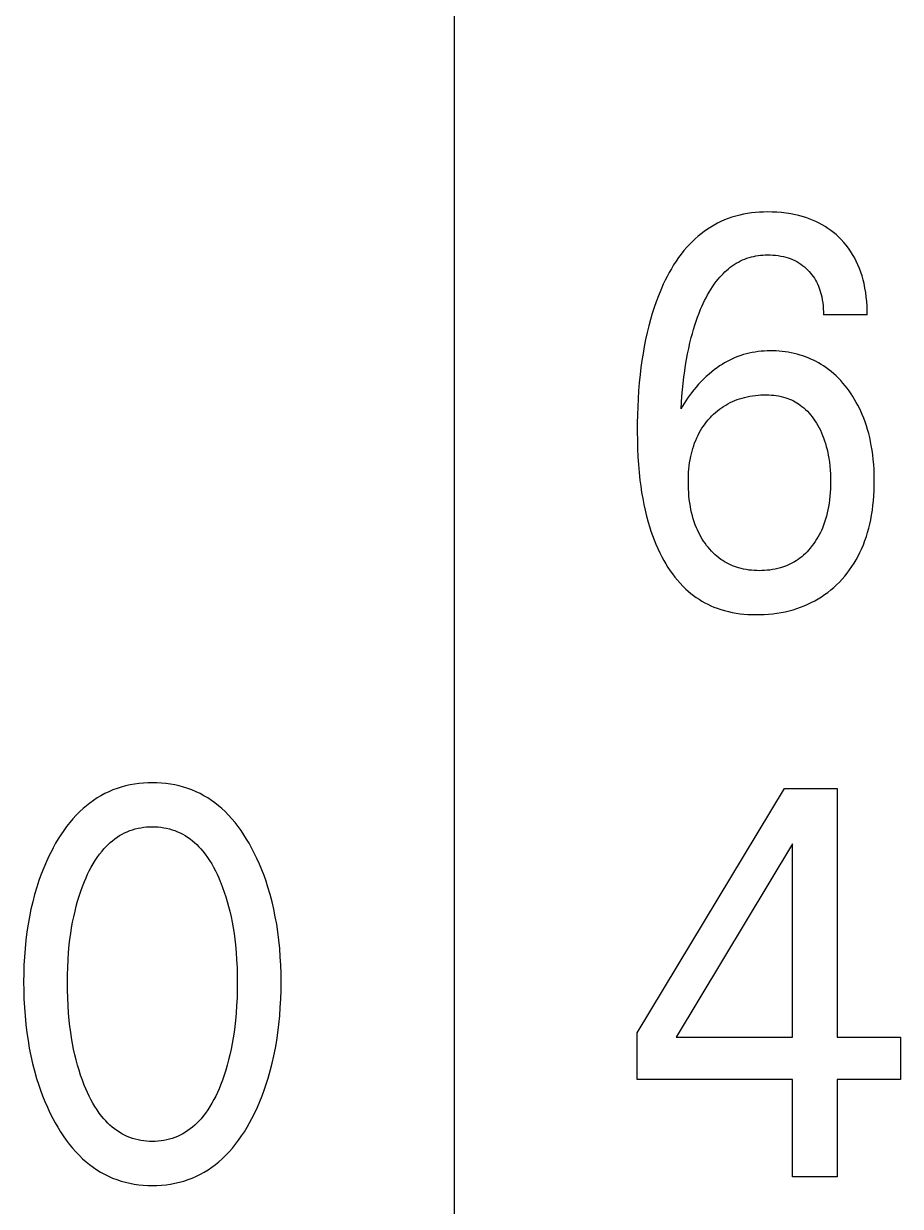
# Model space of a CAD drawing. Extents: x 10 to 879, y 6 to 221.
# Drawn here: x 717.075 to 719.88, y 134.927 to 138.712 of the extents above; entities that cross this region are included whole.
import ezdxf

# ---------------------------------------------------------------- set-up
doc = ezdxf.new("R2010")
doc.units = 0
doc.header["$LTSCALE"] = 5
doc.header["$MEASUREMENT"] = 0
doc.layers.get('0').update_dxf_attribs({"linetype": 'CONTINUOUS'})

msp = doc.modelspace()

# ---------------------------------------------------------------- linework, layer by layer
at = {"color": 7, "linetype": 'Continuous'}
for p, q in [((718.4538, 97.5377), (718.4538, 193.2585)), ((718.4538, 133.2686), (718.4538, 193.2585)), ((718.4538, 97.5377), (718.4538, 193.2585)), ((718.4538, 133.2686), (718.4538, 193.2585)), ((719.295, 138.0736), (719.2841, 138.0677)), ((719.3062, 138.079), (719.295, 138.0736)), ((719.3175, 138.084), (719.3062, 138.079)), ((719.3294, 138.0886), (719.3175, 138.084)), ((719.3415, 138.0927), (719.3294, 138.0886)), ((719.3538, 138.0964), (719.3415, 138.0927)), ((719.3662, 138.0996), (719.3538, 138.0964)), ((719.3788, 138.1023), (719.3662, 138.0996)), ((719.3914, 138.1045), (719.3788, 138.1023)), ((719.4042, 138.1064), (719.3914, 138.1045)), ((719.417, 138.1078), (719.4042, 138.1064)), ((719.4298, 138.1088), (719.417, 138.1078)), ((719.4427, 138.1094), (719.4298, 138.1088)), ((719.4555, 138.1097), (719.4427, 138.1094)), ((719.4705, 138.1095), (719.4555, 138.1097)), ((719.4854, 138.1089), (719.4705, 138.1095)), ((719.5002, 138.1077), (719.4854, 138.1089)), ((719.515, 138.106), (719.5002, 138.1077)), ((719.5297, 138.1037), (719.515, 138.106)), ((719.5444, 138.1008), (719.5297, 138.1037)), ((719.5555, 138.0982), (719.5444, 138.1008)), ((719.5666, 138.0951), (719.5555, 138.0982)), ((719.5776, 138.0917), (719.5666, 138.0951)), ((719.5885, 138.088), (719.5776, 138.0917)), ((719.5992, 138.0838), (719.5885, 138.088)), ((719.6097, 138.0791), (719.5992, 138.0838)), ((719.6201, 138.0741), (719.6097, 138.0791)), ((719.6297, 138.0689), (719.6201, 138.0741)), ((719.2429, 138.0401), (719.2333, 138.0323)), ((719.2529, 138.0476), (719.2429, 138.0401)), ((719.263, 138.0547), (719.2529, 138.0476)), ((719.2735, 138.0614), (719.263, 138.0547)), ((719.2841, 138.0677), (719.2735, 138.0614)), ((719.6392, 138.0632), (719.6297, 138.0689)), ((719.6484, 138.0572), (719.6392, 138.0632)), ((719.6574, 138.0508), (719.6484, 138.0572)), ((719.6661, 138.0441), (719.6574, 138.0508)), ((719.6745, 138.037), (719.6661, 138.0441)), ((719.6826, 138.0296), (719.6745, 138.037)), ((719.2062, 138.0068), (719.1966, 137.9965)), ((719.2149, 138.0156), (719.2062, 138.0068)), ((719.224, 138.0241), (719.2149, 138.0156)), ((719.2333, 138.0323), (719.224, 138.0241)), ((719.6911, 138.0212), (719.6826, 138.0296)), ((719.6992, 138.0124), (719.6911, 138.0212)), ((719.707, 138.0032), (719.6992, 138.0124)), ((719.7143, 137.9937), (719.707, 138.0032)), ((719.1704, 137.9635), (719.1625, 137.9519)), ((719.1788, 137.9748), (719.1704, 137.9635)), ((719.1875, 137.9858), (719.1788, 137.9748)), ((719.1966, 137.9965), (719.1875, 137.9858)), ((719.3824, 137.9589), (719.3894, 137.9614)), ((719.3894, 137.9614), (719.3965, 137.9637)), ((719.3965, 137.9637), (719.4037, 137.9657)), ((719.4037, 137.9657), (719.411, 137.9674)), ((719.411, 137.9674), (719.4183, 137.9689)), ((719.4183, 137.9689), (719.4257, 137.9701)), ((719.4257, 137.9701), (719.4331, 137.971)), ((719.4331, 137.971), (719.4406, 137.9717)), ((719.4406, 137.9717), (719.4481, 137.9722)), ((719.4481, 137.9722), (719.4555, 137.9724)), ((719.4555, 137.9724), (719.4641, 137.9723)), ((719.4641, 137.9723), (719.4726, 137.9719)), ((719.4726, 137.9719), (719.481, 137.9712)), ((719.481, 137.9712), (719.4895, 137.9701)), ((719.4895, 137.9701), (719.4978, 137.9687)), ((719.4978, 137.9687), (719.5062, 137.967)), ((719.5062, 137.967), (719.5136, 137.9651)), ((719.5136, 137.9651), (719.5209, 137.9629)), ((719.5209, 137.9629), (719.5282, 137.9604)), ((719.5282, 137.9604), (719.5353, 137.9575)), ((719.7211, 137.984), (719.7143, 137.9937)), ((719.7276, 137.9739), (719.7211, 137.984)), ((719.7335, 137.9636), (719.7276, 137.9739)), ((719.7394, 137.9523), (719.7335, 137.9636)), ((719.1476, 137.9281), (719.1406, 137.9159)), ((719.1548, 137.9401), (719.1476, 137.9281)), ((719.1625, 137.9519), (719.1548, 137.9401)), ((719.3185, 137.9176), (719.3242, 137.9228)), ((719.3242, 137.9228), (719.3301, 137.9278)), ((719.3301, 137.9278), (719.3361, 137.9327)), ((719.3361, 137.9327), (719.3424, 137.9372)), ((719.3424, 137.9372), (719.3487, 137.9416)), ((719.3487, 137.9416), (719.3553, 137.9457)), ((719.3553, 137.9457), (719.3619, 137.9495)), ((719.3619, 137.9495), (719.3688, 137.953)), ((719.3688, 137.953), (719.3755, 137.9561)), ((719.3755, 137.9561), (719.3824, 137.9589)), ((719.5353, 137.9575), (719.5423, 137.9544)), ((719.5423, 137.9544), (719.5491, 137.9508)), ((719.5491, 137.9508), (719.5554, 137.9471)), ((719.5554, 137.9471), (719.5616, 137.943)), ((719.5616, 137.943), (719.5676, 137.9387)), ((719.5676, 137.9387), (719.5734, 137.934)), ((719.5734, 137.934), (719.5789, 137.9291)), ((719.5789, 137.9291), (719.5842, 137.9239)), ((719.5842, 137.9239), (719.5889, 137.919)), ((719.7447, 137.9408), (719.7394, 137.9523)), ((719.7495, 137.9291), (719.7447, 137.9408)), ((719.7538, 137.9172), (719.7495, 137.9291)), ((719.1277, 137.8909), (719.1216, 137.8782)), ((719.134, 137.9034), (719.1277, 137.8909)), ((719.1406, 137.9159), (719.134, 137.9034)), ((719.2849, 137.8787), (719.291, 137.8869)), ((719.291, 137.8869), (719.2974, 137.8949)), ((719.2974, 137.8949), (719.3024, 137.9008)), ((719.3024, 137.9008), (719.3076, 137.9065)), ((719.3076, 137.9065), (719.313, 137.9121)), ((719.313, 137.9121), (719.3185, 137.9176)), ((719.5889, 137.919), (719.5933, 137.9139)), ((719.5933, 137.9139), (719.5975, 137.9085)), ((719.5975, 137.9085), (719.6015, 137.9031)), ((719.6015, 137.9031), (719.6052, 137.8974)), ((719.6052, 137.8974), (719.6087, 137.8916)), ((719.6087, 137.8916), (719.612, 137.8857)), ((719.612, 137.8857), (719.6152, 137.8792)), ((719.7577, 137.9051), (719.7538, 137.9172)), ((719.7611, 137.8929), (719.7577, 137.9051)), ((719.7641, 137.8805), (719.7611, 137.8929)), ((719.1135, 137.8598), (719.1059, 137.8412)), ((719.1216, 137.8782), (719.1135, 137.8598)), ((719.2632, 137.8441), (719.2682, 137.853)), ((719.2682, 137.853), (719.2735, 137.8617)), ((719.2735, 137.8617), (719.2791, 137.8703)), ((719.2791, 137.8703), (719.2849, 137.8787)), ((719.6152, 137.8792), (719.6181, 137.8726)), ((719.6181, 137.8726), (719.6207, 137.8658)), ((719.6207, 137.8658), (719.6231, 137.859)), ((719.6231, 137.859), (719.6252, 137.852)), ((719.6252, 137.852), (719.627, 137.845)), ((719.767, 137.8663), (719.7641, 137.8805)), ((719.7693, 137.852), (719.767, 137.8663)), ((719.7712, 137.8377), (719.7693, 137.852)), ((719.0988, 137.8224), (719.0922, 137.8034)), ((719.1059, 137.8412), (719.0988, 137.8224)), ((719.2453, 137.8074), (719.2494, 137.8168)), ((719.2494, 137.8168), (719.2538, 137.826)), ((719.2538, 137.826), (719.2584, 137.8351)), ((719.2584, 137.8351), (719.2632, 137.8441)), ((719.627, 137.845), (719.6286, 137.8379)), ((719.6286, 137.8379), (719.6304, 137.8283)), ((719.6304, 137.8283), (719.6318, 137.8188)), ((719.6318, 137.8188), (719.6329, 137.8092)), ((719.6329, 137.8092), (719.6336, 137.7995)), ((719.7726, 137.8233), (719.7712, 137.8377)), ((719.7736, 137.809), (719.7726, 137.8233)), ((719.7741, 137.7947), (719.7736, 137.809)), ((719.0862, 137.7843), (719.0805, 137.7651)), ((719.0922, 137.8034), (719.0862, 137.7843)), ((719.2269, 137.7599), (719.2314, 137.7727)), ((719.2314, 137.7727), (719.2362, 137.7854)), ((719.2362, 137.7854), (719.2413, 137.7981)), ((719.2413, 137.7981), (719.2453, 137.8074)), ((719.6336, 137.7995), (719.6341, 137.79)), ((719.6341, 137.79), (719.6342, 137.7804)), ((719.7743, 137.7804), (719.6342, 137.7804)), ((719.7743, 137.7804), (719.7741, 137.7947)), ((719.0754, 137.7457), (719.07, 137.7236)), ((719.0805, 137.7651), (719.0754, 137.7457)), ((719.2149, 137.721), (719.2187, 137.734)), ((719.2187, 137.734), (719.2227, 137.747)), ((719.2227, 137.747), (719.2269, 137.7599)), ((719.0651, 137.7014), (719.0608, 137.6791)), ((719.07, 137.7236), (719.0651, 137.7014)), ((719.207, 137.6903), (719.2114, 137.7079)), ((719.2114, 137.7079), (719.2149, 137.721)), ((719.0568, 137.6567), (719.0534, 137.6342)), ((719.0608, 137.6791), (719.0568, 137.6567)), ((719.1994, 137.6551), (719.2031, 137.6727)), ((719.2031, 137.6727), (719.207, 137.6903)), ((719.397, 137.6578), (719.3878, 137.6556)), ((719.4063, 137.6597), (719.397, 137.6578)), ((719.4157, 137.6613), (719.4063, 137.6597)), ((719.4251, 137.6626), (719.4157, 137.6613)), ((719.4346, 137.6637), (719.4251, 137.6626)), ((719.4441, 137.6644), (719.4346, 137.6637)), ((719.4536, 137.6649), (719.4441, 137.6644)), ((719.4631, 137.6651), (719.4536, 137.6649)), ((719.4729, 137.6651), (719.4631, 137.6651)), ((719.4827, 137.6648), (719.4729, 137.6651)), ((719.4925, 137.6642), (719.4827, 137.6648)), ((719.5023, 137.6633), (719.4925, 137.6642)), ((719.512, 137.6621), (719.5023, 137.6633)), ((719.5217, 137.6607), (719.512, 137.6621)), ((719.5313, 137.6589), (719.5217, 137.6607)), ((719.5409, 137.6569), (719.5313, 137.6589)), ((719.5504, 137.6545), (719.5409, 137.6569)), ((719.0534, 137.6342), (719.0503, 137.6116)), ((719.1904, 137.6016), (719.1931, 137.6195)), ((719.1931, 137.6195), (719.1961, 137.6373)), ((719.1961, 137.6373), (719.1994, 137.6551)), ((719.3096, 137.6218), (719.3016, 137.6167)), ((719.3178, 137.6267), (719.3096, 137.6218)), ((719.3261, 137.6314), (719.3178, 137.6267)), ((719.3345, 137.6357), (719.3261, 137.6314)), ((719.3431, 137.6398), (719.3345, 137.6357)), ((719.3518, 137.6436), (719.3431, 137.6398)), ((719.3607, 137.6471), (719.3518, 137.6436)), ((719.3696, 137.6502), (719.3607, 137.6471)), ((719.3787, 137.6531), (719.3696, 137.6502)), ((719.3878, 137.6556), (719.3787, 137.6531)), ((719.5598, 137.6518), (719.5504, 137.6545)), ((719.5686, 137.649), (719.5598, 137.6518)), ((719.5772, 137.646), (719.5686, 137.649)), ((719.5858, 137.6426), (719.5772, 137.646)), ((719.5943, 137.639), (719.5858, 137.6426)), ((719.6026, 137.6352), (719.5943, 137.639)), ((719.6108, 137.631), (719.6026, 137.6352)), ((719.6189, 137.6266), (719.6108, 137.631)), ((719.6268, 137.622), (719.6189, 137.6266)), ((719.6345, 137.6171), (719.6268, 137.622)), ((719.0476, 137.589), (719.045, 137.5632)), ((719.0503, 137.6116), (719.0476, 137.589)), ((719.1853, 137.561), (719.1877, 137.5813)), ((719.1877, 137.5813), (719.1904, 137.6016)), ((719.2593, 137.5831), (719.2509, 137.575)), ((719.268, 137.5909), (719.2593, 137.5831)), ((719.2769, 137.5984), (719.268, 137.5909)), ((719.2861, 137.6056), (719.2769, 137.5984)), ((719.2938, 137.6113), (719.2861, 137.6056)), ((719.3016, 137.6167), (719.2938, 137.6113)), ((719.6421, 137.6119), (719.6345, 137.6171)), ((719.6506, 137.6056), (719.6421, 137.6119)), ((719.6589, 137.599), (719.6506, 137.6056)), ((719.6669, 137.5921), (719.6589, 137.599)), ((719.6747, 137.5849), (719.6669, 137.5921)), ((719.6822, 137.5775), (719.6747, 137.5849)), ((719.045, 137.5632), (719.0428, 137.5374)), ((719.1832, 137.5406), (719.1853, 137.561)), ((719.2272, 137.5494), (719.2197, 137.5404)), ((719.2348, 137.5582), (719.2272, 137.5494)), ((719.2428, 137.5667), (719.2348, 137.5582)), ((719.2509, 137.575), (719.2428, 137.5667)), ((719.6895, 137.5698), (719.6822, 137.5775)), ((719.6966, 137.5619), (719.6895, 137.5698)), ((719.7034, 137.5537), (719.6966, 137.5619)), ((719.7099, 137.5454), (719.7034, 137.5537)), ((719.7163, 137.5367), (719.7099, 137.5454)), ((719.0411, 137.5116), (719.0398, 137.4857)), ((719.0428, 137.5374), (719.0411, 137.5116)), ((719.1798, 137.4998), (719.1814, 137.5202)), ((719.1814, 137.5202), (719.1832, 137.5406)), ((719.1996, 137.5138), (719.1883, 137.4965)), ((719.2125, 137.5313), (719.1996, 137.5138)), ((719.2197, 137.5404), (719.2125, 137.5313)), ((719.3432, 137.5029), (719.3507, 137.5061)), ((719.3507, 137.5061), (719.3583, 137.509)), ((719.3583, 137.509), (719.3659, 137.5116)), ((719.3659, 137.5116), (719.3737, 137.514)), ((719.3737, 137.514), (719.3816, 137.5161)), ((719.3816, 137.5161), (719.3902, 137.5182)), ((719.3902, 137.5182), (719.3989, 137.5199)), ((719.3989, 137.5199), (719.4076, 137.5213)), ((719.4076, 137.5213), (719.4164, 137.5225)), ((719.4164, 137.5225), (719.4252, 137.5233)), ((719.4252, 137.5233), (719.434, 137.5239)), ((719.434, 137.5239), (719.4429, 137.5242)), ((719.4429, 137.5242), (719.4517, 137.5243)), ((719.4517, 137.5243), (719.4596, 137.5241)), ((719.4596, 137.5241), (719.4675, 137.5236)), ((719.4675, 137.5236), (719.4753, 137.5229)), ((719.4753, 137.5229), (719.4831, 137.522)), ((719.4831, 137.522), (719.4909, 137.5207)), ((719.4909, 137.5207), (719.4986, 137.5192)), ((719.4986, 137.5192), (719.5062, 137.5173)), ((719.5062, 137.5173), (719.5137, 137.5151)), ((719.5137, 137.5151), (719.5199, 137.5129)), ((719.5199, 137.5129), (719.526, 137.5106)), ((719.526, 137.5106), (719.532, 137.5079)), ((719.532, 137.5079), (719.5379, 137.5051)), ((719.7225, 137.5279), (719.7163, 137.5367)), ((719.7284, 137.5189), (719.7225, 137.5279)), ((719.734, 137.5097), (719.7284, 137.5189)), ((719.7394, 137.5004), (719.734, 137.5097)), ((719.0398, 137.4857), (719.039, 137.4599)), ((719.1784, 137.4794), (719.1798, 137.4998)), ((719.1832, 137.488), (719.1784, 137.4794)), ((719.1883, 137.4965), (719.1832, 137.488)), ((719.2829, 137.4627), (719.2889, 137.4681)), ((719.2889, 137.4681), (719.2951, 137.4733)), ((719.2951, 137.4733), (719.3014, 137.4783)), ((719.3014, 137.4783), (719.3079, 137.4831)), ((719.3079, 137.4831), (719.3146, 137.4876)), ((719.3146, 137.4876), (719.3215, 137.4918)), ((719.3215, 137.4918), (719.3286, 137.4958)), ((719.3286, 137.4958), (719.3358, 137.4995)), ((719.3358, 137.4995), (719.3432, 137.5029)), ((719.5379, 137.5051), (719.5437, 137.502)), ((719.5437, 137.502), (719.5494, 137.4987)), ((719.5494, 137.4987), (719.5549, 137.4952)), ((719.5549, 137.4952), (719.5602, 137.4914)), ((719.5602, 137.4914), (719.5655, 137.4875)), ((719.5655, 137.4875), (719.5714, 137.4825)), ((719.5714, 137.4825), (719.5772, 137.4773)), ((719.5772, 137.4773), (719.5827, 137.4718)), ((719.5827, 137.4718), (719.588, 137.4662)), ((719.7445, 137.491), (719.7394, 137.5004)), ((719.7493, 137.4814), (719.7445, 137.491)), ((719.7539, 137.4717), (719.7493, 137.4814)), ((719.7583, 137.4619), (719.7539, 137.4717)), ((719.0385, 137.434), (719.0384, 137.4081)), ((719.039, 137.4599), (719.0385, 137.434)), ((719.2502, 137.4245), (719.2552, 137.4315)), ((719.2552, 137.4315), (719.2604, 137.4382)), ((719.2604, 137.4382), (719.2658, 137.4448)), ((719.2658, 137.4448), (719.2715, 137.4512)), ((719.2715, 137.4512), (719.2771, 137.457)), ((719.2771, 137.457), (719.2829, 137.4627)), ((719.588, 137.4662), (719.5931, 137.4603)), ((719.5931, 137.4603), (719.5979, 137.4542)), ((719.5979, 137.4542), (719.6025, 137.4479)), ((719.6025, 137.4479), (719.6069, 137.4415)), ((719.6069, 137.4415), (719.6117, 137.4341)), ((719.6117, 137.4341), (719.6162, 137.4265)), ((719.7631, 137.4499), (719.7583, 137.4619)), ((719.7676, 137.4377), (719.7631, 137.4499)), ((719.7718, 137.4255), (719.7676, 137.4377)), ((719.0384, 137.4081), (719.0387, 137.3766)), ((719.229, 137.387), (719.2328, 137.3951)), ((719.2328, 137.3951), (719.2368, 137.4027)), ((719.2368, 137.4027), (719.241, 137.4101)), ((719.241, 137.4101), (719.2455, 137.4174)), ((719.2455, 137.4174), (719.2502, 137.4245)), ((719.6162, 137.4265), (719.6204, 137.4187)), ((719.6204, 137.4187), (719.6244, 137.4109)), ((719.6244, 137.4109), (719.6281, 137.4029)), ((719.6281, 137.4029), (719.6315, 137.3947)), ((719.6315, 137.3947), (719.6347, 137.3865)), ((719.7755, 137.4131), (719.7718, 137.4255)), ((719.779, 137.4006), (719.7755, 137.4131)), ((719.7821, 137.388), (719.779, 137.4006)), ((719.0387, 137.3766), (719.0395, 137.3514)), ((719.2163, 137.3531), (719.219, 137.3617)), ((719.219, 137.3617), (719.2221, 137.3703)), ((719.2221, 137.3703), (719.2254, 137.3787)), ((719.2254, 137.3787), (719.229, 137.387)), ((719.6347, 137.3865), (719.6379, 137.3775)), ((719.6379, 137.3775), (719.6408, 137.3683)), ((719.6408, 137.3683), (719.6434, 137.359)), ((719.6434, 137.359), (719.6458, 137.3497)), ((719.7848, 137.3754), (719.7821, 137.388)), ((719.7873, 137.3627), (719.7848, 137.3754)), ((719.7898, 137.3475), (719.7873, 137.3627)), ((719.0395, 137.3514), (719.0406, 137.3263)), ((719.0406, 137.3263), (719.0423, 137.3012)), ((719.2061, 137.3068), (719.2077, 137.3168)), ((719.2077, 137.3168), (719.2096, 137.3268)), ((719.2096, 137.3268), (719.2116, 137.3356)), ((719.2116, 137.3356), (719.2138, 137.3444)), ((719.2138, 137.3444), (719.2163, 137.3531)), ((719.6458, 137.3497), (719.6479, 137.3403)), ((719.6479, 137.3403), (719.6497, 137.3309)), ((719.6497, 137.3309), (719.6514, 137.3214)), ((719.6514, 137.3214), (719.6531, 137.3089)), ((719.7919, 137.3323), (719.7898, 137.3475)), ((719.7937, 137.317), (719.7919, 137.3323)), ((719.795, 137.3016), (719.7937, 137.317)), ((719.0423, 137.3012), (719.0444, 137.2761)), ((719.2029, 137.2765), (719.2037, 137.2866)), ((719.2037, 137.2866), (719.2048, 137.2967)), ((719.2048, 137.2967), (719.2061, 137.3068)), ((719.6531, 137.3089), (719.6545, 137.2964)), ((719.6545, 137.2964), (719.6556, 137.2838)), ((719.6556, 137.2838), (719.6563, 137.2713)), ((719.796, 137.2863), (719.795, 137.3016)), ((719.7966, 137.2709), (719.796, 137.2863)), ((719.0444, 137.2761), (719.0471, 137.2511)), ((719.0471, 137.2511), (719.0496, 137.2317)), ((719.2019, 137.2461), (719.202, 137.2562)), ((719.202, 137.2347), (719.2019, 137.2461)), ((719.202, 137.2562), (719.2024, 137.2664)), ((719.2024, 137.2664), (719.2029, 137.2765)), ((719.6563, 137.2713), (719.6568, 137.2587)), ((719.6568, 137.2587), (719.6569, 137.2461)), ((719.6569, 137.2461), (719.6568, 137.2346)), ((719.797, 137.2478), (719.7966, 137.2709)), ((719.7968, 137.2323), (719.797, 137.2478)), ((719.0496, 137.2317), (719.0525, 137.2123)), ((719.0525, 137.2123), (719.0558, 137.1931)), ((719.2023, 137.2234), (719.202, 137.2347)), ((719.203, 137.2121), (719.2023, 137.2234)), ((719.2039, 137.2008), (719.203, 137.2121)), ((719.6558, 137.2117), (719.6549, 137.2003)), ((719.6564, 137.2232), (719.6558, 137.2117)), ((719.6568, 137.2346), (719.6564, 137.2232)), ((719.7955, 137.2012), (719.7963, 137.2167)), ((719.7963, 137.2167), (719.7968, 137.2323)), ((719.0558, 137.1931), (719.0595, 137.1739)), ((719.0595, 137.1739), (719.0636, 137.1548)), ((719.205, 137.1895), (719.2039, 137.2008)), ((719.2065, 137.1783), (719.205, 137.1895)), ((719.2084, 137.1671), (719.2065, 137.1783)), ((719.2103, 137.1572), (719.2084, 137.1671)), ((719.6504, 137.1663), (719.6485, 137.1563)), ((719.6522, 137.1776), (719.6504, 137.1663)), ((719.6537, 137.1889), (719.6522, 137.1776)), ((719.6549, 137.2003), (719.6537, 137.1889)), ((719.7907, 137.1548), (719.7927, 137.1702)), ((719.7927, 137.1702), (719.7943, 137.1857)), ((719.7943, 137.1857), (719.7955, 137.2012)), ((719.0636, 137.1548), (719.0682, 137.1358)), ((719.0682, 137.1358), (719.0733, 137.117)), ((719.2124, 137.1474), (719.2103, 137.1572)), ((719.2149, 137.1376), (719.2124, 137.1474)), ((719.2176, 137.1278), (719.2149, 137.1376)), ((719.2207, 137.1182), (719.2176, 137.1278)), ((719.6412, 137.1268), (719.6381, 137.1171)), ((719.6439, 137.1365), (719.6412, 137.1268)), ((719.6464, 137.1464), (719.6439, 137.1365)), ((719.6485, 137.1563), (719.6464, 137.1464)), ((719.7855, 137.1242), (719.7883, 137.1395)), ((719.7883, 137.1395), (719.7907, 137.1548)), ((719.0733, 137.117), (719.0776, 137.1026)), ((719.0776, 137.1026), (719.0822, 137.0884)), ((719.2241, 137.1087), (719.2207, 137.1182)), ((719.2278, 137.0993), (719.2241, 137.1087)), ((719.2311, 137.0919), (719.2278, 137.0993)), ((719.2345, 137.0845), (719.2311, 137.0919)), ((719.6277, 137.0907), (719.6243, 137.0834)), ((719.631, 137.0982), (719.6277, 137.0907)), ((719.6347, 137.1076), (719.631, 137.0982)), ((719.6381, 137.1171), (719.6347, 137.1076)), ((719.7756, 137.084), (719.7793, 137.0973)), ((719.7793, 137.0973), (719.7826, 137.1107)), ((719.7826, 137.1107), (719.7855, 137.1242)), ((719.0822, 137.0884), (719.0871, 137.0743)), ((719.0871, 137.0743), (719.0923, 137.0602)), ((719.0923, 137.0602), (719.098, 137.0464)), ((719.2382, 137.0772), (719.2345, 137.0845)), ((719.2422, 137.07), (719.2382, 137.0772)), ((719.2463, 137.063), (719.2422, 137.07)), ((719.2507, 137.0561), (719.2463, 137.063)), ((719.2553, 137.0493), (719.2507, 137.0561)), ((719.6081, 137.0551), (719.6034, 137.0484)), ((719.6125, 137.062), (719.6081, 137.0551)), ((719.6166, 137.069), (719.6125, 137.062)), ((719.6206, 137.0761), (719.6166, 137.069)), ((719.6243, 137.0834), (719.6206, 137.0761)), ((719.7622, 137.0449), (719.7671, 137.0578)), ((719.7671, 137.0578), (719.7716, 137.0708)), ((719.7716, 137.0708), (719.7756, 137.084)), ((719.098, 137.0464), (719.1039, 137.0327)), ((719.1039, 137.0327), (719.1103, 137.0191)), ((719.1103, 137.0191), (719.1171, 137.0057)), ((719.2602, 137.0427), (719.2553, 137.0493)), ((719.2652, 137.0364), (719.2602, 137.0427)), ((719.2704, 137.0302), (719.2652, 137.0364)), ((719.2758, 137.0242), (719.2704, 137.0302)), ((719.2815, 137.0184), (719.2758, 137.0242)), ((719.2873, 137.0129), (719.2815, 137.0184)), ((719.5763, 137.0167), (719.5708, 137.0115)), ((719.5817, 137.0221), (719.5763, 137.0167)), ((719.5869, 137.0277), (719.5817, 137.0221)), ((719.5919, 137.0335), (719.5869, 137.0277)), ((719.5986, 137.0418), (719.5919, 137.0335)), ((719.6034, 137.0484), (719.5986, 137.0418)), ((719.7452, 137.0082), (719.751, 137.0197)), ((719.751, 137.0197), (719.7568, 137.0322)), ((719.7568, 137.0322), (719.7622, 137.0449)), ((719.1171, 137.0057), (719.1232, 136.9944)), ((719.1232, 136.9944), (719.1297, 136.9833)), ((719.1297, 136.9833), (719.1365, 136.9723)), ((719.2934, 137.0076), (719.2873, 137.0129)), ((719.2997, 137.0025), (719.2934, 137.0076)), ((719.3062, 136.9977), (719.2997, 137.0025)), ((719.312, 136.9938), (719.3062, 136.9977)), ((719.3179, 136.9901), (719.312, 136.9938)), ((719.3239, 136.9867), (719.3179, 136.9901)), ((719.3301, 136.9835), (719.3239, 136.9867)), ((719.3364, 136.9804), (719.3301, 136.9835)), ((719.3428, 136.9777), (719.3364, 136.9804)), ((719.3493, 136.9751), (719.3428, 136.9777)), ((719.5161, 136.9775), (719.5096, 136.975)), ((719.5225, 136.9802), (719.5161, 136.9775)), ((719.5288, 136.9832), (719.5225, 136.9802)), ((719.535, 136.9864), (719.5288, 136.9832)), ((719.5411, 136.9898), (719.535, 136.9864)), ((719.5471, 136.9935), (719.5411, 136.9898)), ((719.5528, 136.9973), (719.5471, 136.9935)), ((719.559, 137.0018), (719.5528, 136.9973)), ((719.565, 137.0065), (719.559, 137.0018)), ((719.5708, 137.0115), (719.565, 137.0065)), ((719.7254, 136.975), (719.7324, 136.9859)), ((719.7324, 136.9859), (719.739, 136.9969)), ((719.739, 136.9969), (719.7452, 137.0082)), ((719.1365, 136.9723), (719.1436, 136.9616)), ((719.1436, 136.9616), (719.151, 136.9511)), ((719.151, 136.9511), (719.1588, 136.9408)), ((719.1588, 136.9408), (719.1669, 136.9309)), ((719.3558, 136.9728), (719.3493, 136.9751)), ((719.3625, 136.9707), (719.3558, 136.9728)), ((719.3706, 136.9685), (719.3625, 136.9707)), ((719.3788, 136.9666), (719.3706, 136.9685)), ((719.3871, 136.9651), (719.3788, 136.9666)), ((719.3954, 136.9638), (719.3871, 136.9651)), ((719.4038, 136.9629), (719.3954, 136.9638)), ((719.4122, 136.9622), (719.4038, 136.9629)), ((719.4206, 136.9619), (719.4122, 136.9622)), ((719.429, 136.9617), (719.4206, 136.9619)), ((719.4375, 136.9618), (719.429, 136.9617)), ((719.4461, 136.9622), (719.4375, 136.9618)), ((719.4546, 136.9629), (719.4461, 136.9622)), ((719.463, 136.9638), (719.4546, 136.9629)), ((719.4714, 136.965), (719.463, 136.9638)), ((719.4798, 136.9666), (719.4714, 136.965)), ((719.4881, 136.9684), (719.4798, 136.9666)), ((719.4963, 136.9706), (719.4881, 136.9684)), ((719.503, 136.9727), (719.4963, 136.9706)), ((719.5096, 136.975), (719.503, 136.9727)), ((719.6936, 136.9344), (719.7021, 136.9441)), ((719.7021, 136.9441), (719.7102, 136.9542)), ((719.7102, 136.9542), (719.718, 136.9645)), ((719.718, 136.9645), (719.7254, 136.975)), ((719.1669, 136.9309), (719.1754, 136.9212)), ((719.1754, 136.9212), (719.1843, 136.912)), ((719.1843, 136.912), (719.1936, 136.903)), ((719.1936, 136.903), (719.2016, 136.8959)), ((719.6479, 136.8923), (719.6577, 136.9)), ((719.6577, 136.9), (719.6671, 136.9081)), ((719.6671, 136.9081), (719.6763, 136.9166)), ((719.6763, 136.9166), (719.6851, 136.9253)), ((719.6851, 136.9253), (719.6936, 136.9344)), ((719.2016, 136.8959), (719.2099, 136.889)), ((719.2099, 136.889), (719.2184, 136.8824)), ((719.2184, 136.8824), (719.2271, 136.8761)), ((719.2271, 136.8761), (719.2361, 136.8701)), ((719.2361, 136.8701), (719.2453, 136.8645)), ((719.2453, 136.8645), (719.2546, 136.8592)), ((719.5951, 136.8594), (719.6062, 136.8651)), ((719.6062, 136.8651), (719.617, 136.8713)), ((719.617, 136.8713), (719.6276, 136.8779)), ((719.6276, 136.8779), (719.6379, 136.8849)), ((719.6379, 136.8849), (719.6479, 136.8923)), ((719.2546, 136.8592), (719.2642, 136.8542)), ((719.2642, 136.8542), (719.2739, 136.8496)), ((719.2739, 136.8496), (719.2837, 136.8453)), ((719.2837, 136.8453), (719.2937, 136.8414)), ((719.2937, 136.8414), (719.3057, 136.8373)), ((719.3057, 136.8373), (719.3177, 136.8337)), ((719.3177, 136.8337), (719.3299, 136.8306)), ((719.3299, 136.8306), (719.3423, 136.828)), ((719.3423, 136.828), (719.3547, 136.8258)), ((719.3547, 136.8258), (719.3672, 136.824)), ((719.3672, 136.824), (719.3798, 136.8227)), ((719.4718, 136.8237), (719.4853, 136.8255)), ((719.4853, 136.8255), (719.4986, 136.8277)), ((719.4986, 136.8277), (719.5119, 136.8304)), ((719.5119, 136.8304), (719.525, 136.8335)), ((719.525, 136.8335), (719.5371, 136.8368)), ((719.5371, 136.8368), (719.549, 136.8405)), ((719.549, 136.8405), (719.5608, 136.8446)), ((719.5608, 136.8446), (719.5724, 136.8491)), ((719.5724, 136.8491), (719.5839, 136.854)), ((719.5839, 136.854), (719.5951, 136.8594)), ((719.3798, 136.8227), (719.3924, 136.8217)), ((719.3924, 136.8217), (719.405, 136.8211)), ((719.405, 136.8211), (719.4177, 136.8209)), ((719.4177, 136.8209), (719.4313, 136.821)), ((719.4313, 136.821), (719.4448, 136.8215)), ((719.4448, 136.8215), (719.4584, 136.8224)), ((719.4584, 136.8224), (719.4718, 136.8237)), ((717.3604, 136.2599), (717.3475, 136.2543)), ((717.3739, 136.2649), (717.3604, 136.2599)), ((717.3875, 136.2692), (717.3739, 136.2649)), ((717.4013, 136.2729), (717.3875, 136.2692)), ((717.4153, 136.2761), (717.4013, 136.2729)), ((717.4295, 136.2786), (717.4153, 136.2761)), ((717.4437, 136.2805), (717.4295, 136.2786)), ((717.4581, 136.2819), (717.4437, 136.2805)), ((717.4725, 136.2827), (717.4581, 136.2819)), ((717.4869, 136.283), (717.4725, 136.2827)), ((717.5013, 136.2827), (717.4869, 136.283)), ((717.5158, 136.2819), (717.5013, 136.2827)), ((717.5301, 136.2805), (717.5158, 136.2819)), ((717.5444, 136.2786), (717.5301, 136.2805)), ((717.5586, 136.2761), (717.5444, 136.2786)), ((717.5726, 136.273), (717.5586, 136.2761)), ((717.5865, 136.2692), (717.5726, 136.273)), ((717.6002, 136.2649), (717.5865, 136.2692)), ((717.6136, 136.2599), (717.6002, 136.2649)), ((717.6266, 136.2543), (717.6136, 136.2599)), ((719.0384, 135.4827), (719.5093, 136.2645)), ((719.5093, 136.2645), (719.6781, 136.2645)), ((719.6781, 136.2645), (719.6781, 135.4686)), ((717.2984, 136.2264), (717.287, 136.2181)), ((717.3102, 136.2342), (717.2984, 136.2264)), ((717.3224, 136.2415), (717.3102, 136.2342)), ((717.3348, 136.2482), (717.3224, 136.2415)), ((717.3475, 136.2543), (717.3348, 136.2482)), ((717.6393, 136.2482), (717.6266, 136.2543)), ((717.6517, 136.2415), (717.6393, 136.2482)), ((717.6639, 136.2342), (717.6517, 136.2415)), ((717.6757, 136.2264), (717.6639, 136.2342)), ((717.6871, 136.2182), (717.6757, 136.2264)), ((717.2547, 136.1906), (717.2434, 136.1793)), ((717.2651, 136.2002), (717.2547, 136.1906)), ((717.2758, 136.2094), (717.2651, 136.2002)), ((717.287, 136.2181), (717.2758, 136.2094)), ((717.6983, 136.2094), (717.6871, 136.2182)), ((717.709, 136.2002), (717.6983, 136.2094)), ((717.7194, 136.1906), (717.709, 136.2002)), ((717.7306, 136.1793), (717.7194, 136.1906)), ((717.2125, 136.1427), (717.2031, 136.1297)), ((717.2223, 136.1553), (717.2125, 136.1427)), ((717.2326, 136.1675), (717.2223, 136.1553)), ((717.2434, 136.1793), (717.2326, 136.1675)), ((717.7414, 136.1675), (717.7306, 136.1793)), ((717.7516, 136.1553), (717.7414, 136.1675)), ((717.7614, 136.1427), (717.7516, 136.1553)), ((717.7708, 136.1297), (717.7614, 136.1427)), ((717.1941, 136.1165), (717.1856, 136.103)), ((717.2031, 136.1297), (717.1941, 136.1165)), ((717.3663, 136.1031), (717.3739, 136.1086)), ((717.3739, 136.1086), (717.3818, 136.1137)), ((717.3818, 136.1137), (717.3898, 136.1184)), ((717.3898, 136.1184), (717.3981, 136.1226)), ((717.3981, 136.1226), (717.4064, 136.1264)), ((717.4064, 136.1264), (717.4149, 136.1297)), ((717.4149, 136.1297), (717.4235, 136.1327)), ((717.4235, 136.1327), (717.4323, 136.1352)), ((717.4323, 136.1352), (717.4412, 136.1373)), ((717.4412, 136.1373), (717.4502, 136.1391)), ((717.4502, 136.1391), (717.4593, 136.1404)), ((717.4593, 136.1404), (717.4685, 136.1414)), ((717.4685, 136.1414), (717.4777, 136.1419)), ((717.4777, 136.1419), (717.4869, 136.1421)), ((717.4869, 136.1421), (717.4961, 136.1419)), ((717.4961, 136.1419), (717.5053, 136.1414)), ((717.5053, 136.1414), (717.5144, 136.1404)), ((717.5144, 136.1404), (717.5235, 136.1391)), ((717.5235, 136.1391), (717.5325, 136.1373)), ((717.5325, 136.1373), (717.5414, 136.1352)), ((717.5414, 136.1352), (717.5502, 136.1327)), ((717.5502, 136.1327), (717.5588, 136.1297)), ((717.5588, 136.1297), (717.5673, 136.1264)), ((717.5673, 136.1264), (717.5756, 136.1226)), ((717.5756, 136.1226), (717.5839, 136.1184)), ((717.5839, 136.1184), (717.592, 136.1137)), ((717.592, 136.1137), (717.5998, 136.1086)), ((717.5998, 136.1086), (717.6074, 136.1031)), ((717.7797, 136.1165), (717.7708, 136.1297)), ((717.7882, 136.1029), (717.7797, 136.1165)), ((717.1668, 136.0699), (717.157, 136.0504)), ((717.1696, 136.0752), (717.1668, 136.0699)), ((717.1774, 136.0892), (717.1696, 136.0752)), ((717.1856, 136.103), (717.1774, 136.0892)), ((717.3257, 136.0642), (717.3318, 136.0713)), ((717.3318, 136.0713), (717.3382, 136.0782)), ((717.3382, 136.0782), (717.3449, 136.0849)), ((717.3449, 136.0849), (717.3518, 136.0913)), ((717.3518, 136.0913), (717.3589, 136.0974)), ((717.3589, 136.0974), (717.3663, 136.1031)), ((717.6074, 136.1031), (717.6148, 136.0974)), ((717.6148, 136.0974), (717.622, 136.0913)), ((717.622, 136.0913), (717.6289, 136.0849)), ((717.6289, 136.0849), (717.6355, 136.0782)), ((717.6355, 136.0782), (717.6419, 136.0713)), ((717.6419, 136.0713), (717.648, 136.0642)), ((717.7963, 136.0892), (717.7882, 136.1029)), ((717.8041, 136.0752), (717.7963, 136.0892)), ((717.8131, 136.0578), (717.8041, 136.0752)), ((719.535, 136.0875), (719.1633, 135.4686)), ((719.535, 135.4686), (719.535, 136.0875)), ((717.1477, 136.0307), (717.1392, 136.0107)), ((717.157, 136.0504), (717.1477, 136.0307)), ((717.297, 136.0232), (717.3036, 136.0339)), ((717.3036, 136.0339), (717.3105, 136.0443)), ((717.3105, 136.0443), (717.3179, 136.0544)), ((717.3179, 136.0544), (717.3257, 136.0642)), ((717.648, 136.0642), (717.6559, 136.0544)), ((717.6559, 136.0544), (717.6632, 136.0443)), ((717.6632, 136.0443), (717.6702, 136.0339)), ((717.6702, 136.0339), (717.6767, 136.0232)), ((717.8216, 136.0402), (717.8131, 136.0578)), ((717.8296, 136.0224), (717.8216, 136.0402)), ((717.1392, 136.0107), (717.1312, 135.9904)), ((717.2796, 135.9899), (717.2851, 136.0012)), ((717.2851, 136.0012), (717.2909, 136.0123)), ((717.2909, 136.0123), (717.297, 136.0232)), ((717.6767, 136.0232), (717.6829, 136.0123)), ((717.6829, 136.0123), (717.6887, 136.0012)), ((717.6887, 136.0012), (717.6941, 135.9899)), ((717.8371, 136.0044), (717.8296, 136.0224)), ((717.8441, 135.9862), (717.8371, 136.0044)), ((717.1238, 135.9699), (717.1171, 135.9492)), ((717.1312, 135.9904), (717.1238, 135.9699)), ((717.2635, 135.9514), (717.2696, 135.9669)), ((717.2696, 135.9669), (717.2745, 135.9785)), ((717.2745, 135.9785), (717.2796, 135.9899)), ((717.6941, 135.9899), (717.6993, 135.9785)), ((717.6993, 135.9785), (717.7042, 135.9669)), ((717.7042, 135.9669), (717.7058, 135.9628)), ((717.7058, 135.9628), (717.7116, 135.9479)), ((717.8506, 135.9678), (717.8441, 135.9862)), ((717.8567, 135.9492), (717.8506, 135.9678)), ((717.1101, 135.9258), (717.1039, 135.9021)), ((717.1171, 135.9492), (717.1101, 135.9258)), ((717.2478, 135.9041), (717.2526, 135.92)), ((717.2526, 135.92), (717.2578, 135.9358)), ((717.2578, 135.9358), (717.2635, 135.9514)), ((717.7116, 135.9479), (717.7169, 135.933)), ((717.7169, 135.933), (717.7218, 135.9179)), ((717.7218, 135.9179), (717.7264, 135.9026)), ((717.8636, 135.9258), (717.8567, 135.9492)), ((717.8698, 135.9021), (717.8636, 135.9258)), ((717.0983, 135.8783), (717.0934, 135.8543)), ((717.1039, 135.9021), (717.0983, 135.8783)), ((717.2393, 135.8719), (717.2433, 135.8881)), ((717.2433, 135.8881), (717.2478, 135.9041)), ((717.7264, 135.9026), (717.7306, 135.8873)), ((717.7306, 135.8873), (717.7344, 135.8719)), ((717.8754, 135.8783), (717.8698, 135.9021)), ((717.8803, 135.8543), (717.8754, 135.8783)), ((717.0934, 135.8543), (717.0892, 135.8302)), ((717.2317, 135.8363), (717.2353, 135.8542)), ((717.2353, 135.8542), (717.2393, 135.8719)), ((717.7344, 135.8719), (717.7385, 135.8542)), ((717.7385, 135.8542), (717.7421, 135.8363)), ((717.8846, 135.8302), (717.8803, 135.8543)), ((717.0855, 135.806), (717.0822, 135.7794)), ((717.0892, 135.8302), (717.0855, 135.806)), ((717.2257, 135.8004), (717.2285, 135.8184)), ((717.2285, 135.8184), (717.2317, 135.8363)), ((717.7421, 135.8363), (717.7453, 135.8184)), ((717.7453, 135.8184), (717.7481, 135.8004)), ((717.8882, 135.806), (717.8846, 135.8302)), ((717.8916, 135.7794), (717.8882, 135.806)), ((717.0822, 135.7794), (717.0795, 135.7527)), ((717.2189, 135.7402), (717.2211, 135.7642)), ((717.2211, 135.7642), (717.2232, 135.7823)), ((717.2232, 135.7823), (717.2257, 135.8004)), ((717.7481, 135.8004), (717.7505, 135.7823)), ((717.7505, 135.7823), (717.7526, 135.7642)), ((717.7526, 135.7642), (717.7549, 135.7402)), ((717.8942, 135.7527), (717.8916, 135.7794)), ((717.0795, 135.7527), (717.0775, 135.726)), ((717.2172, 135.7162), (717.2189, 135.7402)), ((717.7549, 135.7402), (717.7566, 135.7162)), ((717.8962, 135.726), (717.8942, 135.7527)), ((717.0761, 135.6992), (717.0753, 135.6724)), ((717.0775, 135.726), (717.0761, 135.6992)), ((717.2153, 135.668), (717.216, 135.6921)), ((717.216, 135.6921), (717.2172, 135.7162)), ((717.7566, 135.7162), (717.7578, 135.6921)), ((717.7578, 135.6921), (717.7584, 135.668)), ((717.8976, 135.6992), (717.8962, 135.726)), ((717.8985, 135.6724), (717.8976, 135.6992)), ((717.0753, 135.6724), (717.075, 135.6456)), ((717.2151, 135.6438), (717.2153, 135.668)), ((717.7584, 135.668), (717.7587, 135.6438)), ((717.8987, 135.6456), (717.8985, 135.6724)), ((717.075, 135.6456), (717.0753, 135.6183)), ((717.0753, 135.6183), (717.0761, 135.5911)), ((717.2153, 135.6194), (717.2151, 135.6438)), ((717.216, 135.5949), (717.2153, 135.6194)), ((717.7585, 135.6194), (717.7578, 135.5949)), ((717.7587, 135.6438), (717.7585, 135.6194)), ((717.8977, 135.5912), (717.8985, 135.6184)), ((717.8985, 135.6184), (717.8987, 135.6456)), ((717.0761, 135.5911), (717.0774, 135.5638)), ((717.2171, 135.5704), (717.216, 135.5949)), ((717.7578, 135.5949), (717.7566, 135.5704)), ((717.8963, 135.564), (717.8977, 135.5912)), ((717.0774, 135.5638), (717.0794, 135.5366)), ((717.2188, 135.546), (717.2171, 135.5704)), ((717.221, 135.5217), (717.2188, 135.546)), ((717.7549, 135.546), (717.7527, 135.5217)), ((717.7566, 135.5704), (717.7549, 135.546)), ((717.8943, 135.5369), (717.8963, 135.564)), ((717.0794, 135.5366), (717.0821, 135.5095)), ((717.0821, 135.5095), (717.0854, 135.4824)), ((717.2231, 135.5033), (717.221, 135.5217)), ((717.2255, 135.4849), (717.2231, 135.5033)), ((717.7506, 135.5033), (717.7482, 135.4849)), ((717.7527, 135.5217), (717.7506, 135.5033)), ((717.8884, 135.4828), (717.8917, 135.5098)), ((717.8917, 135.5098), (717.8943, 135.5369)), ((717.0854, 135.4824), (717.089, 135.4579)), ((717.2283, 135.4666), (717.2255, 135.4849)), ((717.2315, 135.4484), (717.2283, 135.4666)), ((717.7454, 135.4666), (717.7423, 135.4484)), ((717.7482, 135.4849), (717.7454, 135.4666)), ((717.8848, 135.4582), (717.8884, 135.4828)), ((719.0384, 135.3331), (719.0384, 135.4827)), ((719.1633, 135.4686), (719.535, 135.4686)), ((719.6781, 135.4686), (719.8803, 135.4686)), ((719.8803, 135.4686), (719.8803, 135.3331)), ((717.089, 135.4579), (717.0931, 135.4334)), ((717.0931, 135.4334), (717.098, 135.409)), ((717.235, 135.4303), (717.2315, 135.4484)), ((717.239, 135.4122), (717.235, 135.4303)), ((717.7387, 135.4303), (717.7348, 135.4122)), ((717.7423, 135.4484), (717.7387, 135.4303)), ((717.8758, 135.4094), (717.8806, 135.4338)), ((717.8806, 135.4338), (717.8848, 135.4582)), ((717.098, 135.409), (717.1034, 135.3848)), ((717.243, 135.3958), (717.239, 135.4122)), ((717.2473, 135.3795), (717.243, 135.3958)), ((717.7308, 135.3958), (717.7264, 135.3795)), ((717.7348, 135.4122), (717.7308, 135.3958)), ((717.8703, 135.3852), (717.8758, 135.4094)), ((717.1034, 135.3848), (717.1096, 135.3607)), ((717.1096, 135.3607), (717.1164, 135.3369)), ((717.2521, 135.3633), (717.2473, 135.3795)), ((717.2572, 135.3472), (717.2521, 135.3633)), ((717.7217, 135.3633), (717.7165, 135.3472)), ((717.7264, 135.3795), (717.7217, 135.3633)), ((717.8573, 135.3373), (717.8642, 135.3611)), ((717.8642, 135.3611), (717.8703, 135.3852)), ((717.1164, 135.3369), (717.1223, 135.3181)), ((717.1223, 135.3181), (717.1287, 135.2994)), ((717.2628, 135.3313), (717.2572, 135.3472)), ((717.2688, 135.3155), (717.2628, 135.3313)), ((717.2737, 135.3036), (717.2688, 135.3155)), ((717.7049, 135.3155), (717.7001, 135.3036)), ((717.7109, 135.3313), (717.7049, 135.3155)), ((717.7165, 135.3472), (717.7109, 135.3313)), ((717.845, 135.2997), (717.8514, 135.3184)), ((717.8514, 135.3184), (717.8573, 135.3373)), ((719.535, 135.3331), (719.0384, 135.3331)), ((719.535, 135.0223), (719.535, 135.3331)), ((719.6781, 135.3331), (719.6781, 135.0223)), ((719.8803, 135.3331), (719.6781, 135.3331)), ((717.1287, 135.2994), (717.1356, 135.2809)), ((717.1356, 135.2809), (717.143, 135.2626)), ((717.2788, 135.2918), (717.2737, 135.3036)), ((717.2843, 135.2802), (717.2788, 135.2918)), ((717.2901, 135.2688), (717.2843, 135.2802)), ((717.6895, 135.2802), (717.6837, 135.2688)), ((717.6949, 135.2918), (717.6895, 135.2802)), ((717.7001, 135.3036), (717.6949, 135.2918)), ((717.8307, 135.2628), (717.8381, 135.2811)), ((717.8381, 135.2811), (717.845, 135.2997)), ((717.143, 135.2626), (717.1509, 135.2445)), ((717.1509, 135.2445), (717.1592, 135.2266)), ((717.2962, 135.2576), (717.2901, 135.2688)), ((717.3028, 135.2466), (717.2962, 135.2576)), ((717.3097, 135.2358), (717.3028, 135.2466)), ((717.3171, 135.2254), (717.3097, 135.2358)), ((717.664, 135.2358), (717.6566, 135.2254)), ((717.671, 135.2466), (717.664, 135.2358)), ((717.6775, 135.2576), (717.671, 135.2466)), ((717.6837, 135.2688), (717.6775, 135.2576)), ((717.8145, 135.2267), (717.8229, 135.2446)), ((717.8229, 135.2446), (717.8307, 135.2628)), ((717.1592, 135.2266), (717.1681, 135.2089)), ((717.1681, 135.2089), (717.1759, 135.1945)), ((717.325, 135.2152), (717.3171, 135.2254)), ((717.3311, 135.2079), (717.325, 135.2152)), ((717.3375, 135.2008), (717.3311, 135.2079)), ((717.3442, 135.194), (717.3375, 135.2008)), ((717.6362, 135.2008), (717.6296, 135.194)), ((717.6426, 135.2079), (717.6362, 135.2008)), ((717.6487, 135.2152), (717.6426, 135.2079)), ((717.6566, 135.2254), (717.6487, 135.2152)), ((717.7979, 135.1945), (717.8056, 135.2089)), ((717.8056, 135.2089), (717.8145, 135.2267)), ((717.1759, 135.1945), (717.184, 135.1803)), ((717.184, 135.1803), (717.1926, 135.1663)), ((717.1926, 135.1663), (717.2015, 135.1526)), ((717.3511, 135.1874), (717.3442, 135.194)), ((717.3583, 135.1811), (717.3511, 135.1874)), ((717.3657, 135.1752), (717.3583, 135.1811)), ((717.3733, 135.1696), (717.3657, 135.1752)), ((717.3812, 135.1643), (717.3733, 135.1696)), ((717.3893, 135.1595), (717.3812, 135.1643)), ((717.3977, 135.155), (717.3893, 135.1595)), ((717.5844, 135.1595), (717.576, 135.155)), ((717.5925, 135.1643), (717.5844, 135.1595)), ((717.6004, 135.1696), (717.5925, 135.1643)), ((717.6081, 135.1752), (717.6004, 135.1696)), ((717.6155, 135.1811), (717.6081, 135.1752)), ((717.6226, 135.1874), (717.6155, 135.1811)), ((717.6296, 135.194), (717.6226, 135.1874)), ((717.7724, 135.1527), (717.7813, 135.1663)), ((717.7813, 135.1663), (717.7898, 135.1803)), ((717.7898, 135.1803), (717.7979, 135.1945)), ((717.2015, 135.1526), (717.2109, 135.1393)), ((717.2109, 135.1393), (717.2208, 135.1262)), ((717.2208, 135.1262), (717.2311, 135.1136)), ((717.406, 135.1512), (717.3977, 135.155)), ((717.4145, 135.1477), (717.406, 135.1512)), ((717.4232, 135.1447), (717.4145, 135.1477)), ((717.432, 135.1421), (717.4232, 135.1447)), ((717.441, 135.1399), (717.432, 135.1421)), ((717.45, 135.1381), (717.441, 135.1399)), ((717.4592, 135.1368), (717.45, 135.1381)), ((717.4684, 135.1358), (717.4592, 135.1368)), ((717.4776, 135.1352), (717.4684, 135.1358)), ((717.4869, 135.135), (717.4776, 135.1352)), ((717.4961, 135.1352), (717.4869, 135.135)), ((717.5054, 135.1358), (717.4961, 135.1352)), ((717.5146, 135.1368), (717.5054, 135.1358)), ((717.5237, 135.1381), (717.5146, 135.1368)), ((717.5328, 135.1399), (717.5237, 135.1381)), ((717.5417, 135.1421), (717.5328, 135.1399)), ((717.5506, 135.1447), (717.5417, 135.1421)), ((717.5592, 135.1477), (717.5506, 135.1447)), ((717.5677, 135.1512), (717.5592, 135.1477)), ((717.576, 135.155), (717.5677, 135.1512)), ((717.7429, 135.1136), (717.7532, 135.1262)), ((717.7532, 135.1262), (717.763, 135.1393)), ((717.763, 135.1393), (717.7724, 135.1527)), ((717.2311, 135.1136), (717.242, 135.1014)), ((717.242, 135.1014), (717.2533, 135.0896)), ((717.2533, 135.0896), (717.2637, 135.0797)), ((717.7104, 135.0797), (717.7207, 135.0896)), ((717.7207, 135.0896), (717.7321, 135.1014)), ((717.7321, 135.1014), (717.7429, 135.1136)), ((717.2637, 135.0797), (717.2745, 135.0702)), ((717.2745, 135.0702), (717.2857, 135.0612)), ((717.2857, 135.0612), (717.2972, 135.0527)), ((717.2972, 135.0527), (717.309, 135.0446)), ((717.6651, 135.0446), (717.6769, 135.0526)), ((717.6769, 135.0526), (717.6884, 135.0612)), ((717.6884, 135.0612), (717.6996, 135.0702)), ((717.6996, 135.0702), (717.7104, 135.0797)), ((717.309, 135.0446), (717.3212, 135.0371)), ((717.3212, 135.0371), (717.3337, 135.0301)), ((717.3337, 135.0301), (717.3465, 135.0237)), ((717.3465, 135.0237), (717.3596, 135.018)), ((717.3596, 135.018), (717.3731, 135.0128)), ((717.3731, 135.0128), (717.3868, 135.0084)), ((717.3868, 135.0084), (717.4007, 135.0045)), ((717.5733, 135.0045), (717.5872, 135.0083)), ((717.5872, 135.0083), (717.601, 135.0128)), ((717.601, 135.0128), (717.6145, 135.018)), ((717.6145, 135.018), (717.6276, 135.0237)), ((717.6276, 135.0237), (717.6404, 135.0301)), ((717.6404, 135.0301), (717.6529, 135.0371)), ((717.6529, 135.0371), (717.6651, 135.0446)), ((719.6781, 135.0223), (719.535, 135.0223)), ((717.4007, 135.0045), (717.4148, 135.0013)), ((717.4148, 135.0013), (717.429, 134.9987)), ((717.429, 134.9987), (717.4434, 134.9967)), ((717.4434, 134.9967), (717.4578, 134.9953)), ((717.4578, 134.9953), (717.4723, 134.9944)), ((717.4723, 134.9944), (717.4869, 134.9941)), ((717.4869, 134.9941), (717.5014, 134.9944)), ((717.5014, 134.9944), (717.516, 134.9952)), ((717.516, 134.9952), (717.5305, 134.9966)), ((717.5305, 134.9966), (717.5449, 134.9986)), ((717.5449, 134.9986), (717.5591, 135.0013)), ((717.5591, 135.0013), (717.5733, 135.0045))]:
    msp.add_line(p, q, dxfattribs=at)

doc.saveas('drawing.dxf')
